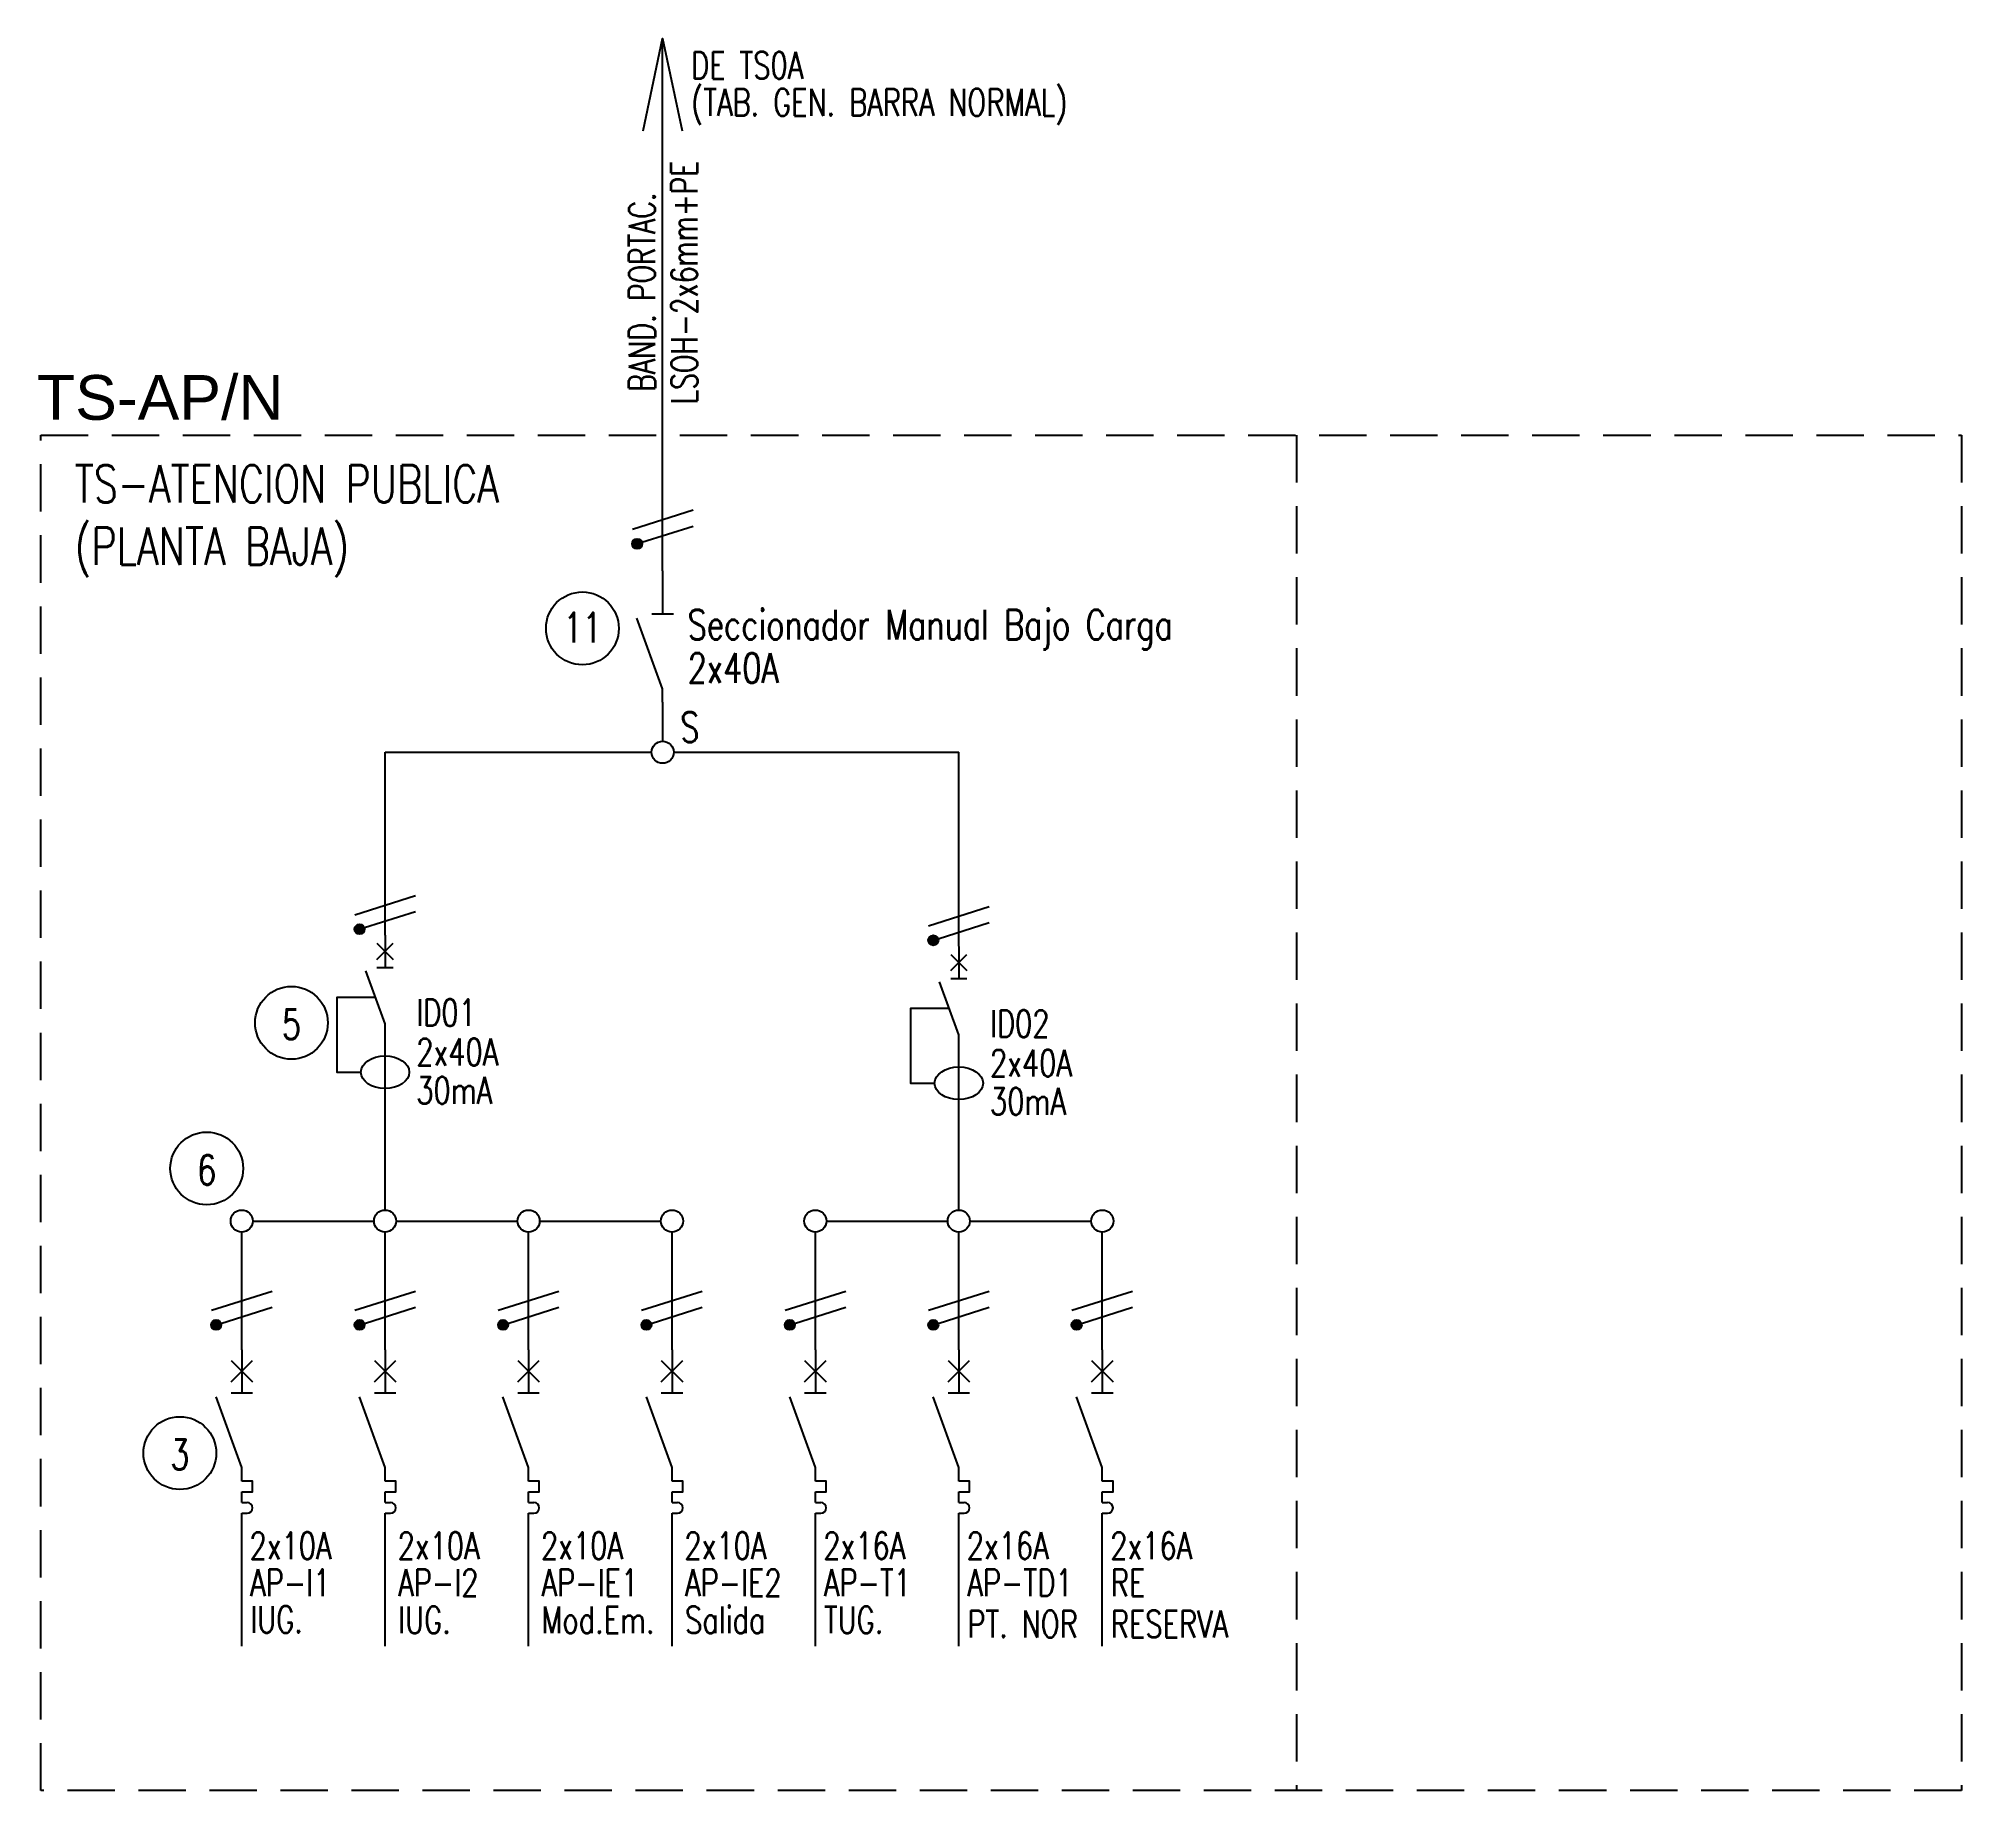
# Model space of a CAD drawing. Extents: x 3578.7 to 3591.6, y 1394.2 to 1406.
import ezdxf
from ezdxf.enums import TextEntityAlignment as Align

# ---------------------------------------------------------------- set-up
doc = ezdxf.new("R2010")
doc.units = 0
doc.linetypes.add('OCJ-ESQUEMAS UNIFILARES-CORREGIDOS IDO-REV.br$0$DASHED', pattern=[19.05, 12.7, -6.35])
for name, color, linetype in [('OCJ-ESQUEMAS UNIFILARES-CORREGIDOS IDO-REV.br$0$00-IE-CABLES', 10, 'Continuous'), ('OCJ-ESQUEMAS UNIFILARES-CORREGIDOS IDO-REV.br$0$01-ELE-APARATOS', 170, 'Continuous'), ('OCJ-ESQUEMAS UNIFILARES-CORREGIDOS IDO-REV.br$0$ELECTRIC', 4, 'Continuous'), ('OCJ-ESQUEMAS UNIFILARES-CORREGIDOS IDO-REV.br$0$TEXTO', 7, 'Continuous')]:
    doc.layers.add(name, color=color, linetype=linetype)
doc.styles.add('OCJ-ESQUEMAS UNIFILARES-CORREGIDOS IDO-REV.br$0$ARIAL', font='Arial.ttf', dxfattribs={"height": 0.2})
doc.styles.add('OCJ-ESQUEMAS UNIFILARES-CORREGIDOS IDO-REV.br$0$Electricidad', font='ROMANS.SHX', dxfattribs={"width": 0.75, "height": 0.175})

# ---------------------------------------------------------------- blocks, each defined once
blk = doc.blocks.new('OCJ-ESQUEMAS UNIFILARES-CORREGIDOS IDO-REV.br$0$Unif-Interruptor-Dif')
for points in [[(0, 0.177), (0, -0.093)], [(-0.068, 0.11), (0.068, -0.025)], [(-0.068, -0.025), (0.068, 0.11)], [(0, -0.565), (-0.162, -0.121)], [(-0.068, -0.093), (0.068, -0.093)], [(-0.081, -0.343), (-0.405, -0.343), (-0.405, -0.97), (-0.202, -0.97)], [(0, -1.308), (0, -0.565)]]:
    blk.add_lwpolyline(points)
blk.add_ellipse((0, -0.97), major_axis=(0.203, 0), ratio=0.670814)
blk = doc.blocks.new('OCJ-ESQUEMAS UNIFILARES-CORREGIDOS IDO-REV.br$0$Unif-Interruptor-Term')
for p, q in [((0, -1.013), (0.045, -1.013)), ((0, -1.103), (0.045, -1.103))]:
    blk.add_line(p, q)
for points in [[(-0.09, 0.177), (0.09, -0.003)], [(-0.09, -0.003), (0.09, 0.177)], [(0, 0.267), (0, -0.093)], [(0, -0.72), (-0.215, -0.128)], [(-0.09, -0.093), (0.09, -0.093)], [(0, -0.833), (0, -0.72)], [(0, -0.923), (0.09, -0.923), (0.09, -0.833), (0, -0.833)], [(0, -1.013), (0, -0.923)], [(0, -1.215), (0, -1.103)]]:
    blk.add_lwpolyline(points)
blk.add_arc((0.045, -1.058), 0.045, 270, 90)
blk = doc.blocks.new('OCJ-ESQUEMAS UNIFILARES-CORREGIDOS IDO-REV.br$0$A$C7AFF483F')
for points in [[(0, 0.88), (0, 0.592)], [(0, 0.09), (-0.172, 0.564)], [(-0.072, 0.592), (0.072, 0.592)], [(0, 0), (0, 0.09)]]:
    blk.add_lwpolyline(points)

msp = doc.modelspace()

# ---------------------------------------------------------------- hatches: boundary and pattern name
at = {"layer": 'OCJ-ESQUEMAS UNIFILARES-CORREGIDOS IDO-REV.br$0$00-IE-CABLES'}
for points in [[(3582.724, 1402.575, 1), (3582.778, 1402.615, 1)], [(3580.863, 1399.992, 1), (3580.917, 1400.031, 1)], [(3584.709, 1399.917, 1), (3584.764, 1399.957, 1)], [(3579.901, 1397.339, 1), (3579.956, 1397.379, 1)], [(3580.863, 1397.339, 1), (3580.917, 1397.379, 1)], [(3581.824, 1397.339, 1), (3581.879, 1397.379, 1)], [(3582.786, 1397.339, 1), (3582.841, 1397.379, 1)], [(3583.748, 1397.339, 1), (3583.802, 1397.379, 1)], [(3584.709, 1397.339, 1), (3584.764, 1397.379, 1)], [(3585.671, 1397.339, 1), (3585.726, 1397.379, 1)]]:
    msp.add_hatch(color=256, dxfattribs=at).paths.add_polyline_path(points)

# ---------------------------------------------------------------- linework, layer by layer
for p, q in [((3582.922, 1402.413), (3582.922, 1405.982)), ((3582.922, 1401.533), (3582.922, 1401.272)), ((3581.061, 1399.971), (3581.061, 1401.198)), ((3581.061, 1401.198), (3582.848, 1401.198)), ((3582.996, 1401.198), (3584.908, 1401.198)), ((3584.908, 1399.897), (3584.908, 1401.198)), ((3581.061, 1398.129), (3581.061, 1398.931)), ((3584.908, 1398.129), (3584.908, 1398.857)), ((3580.174, 1398.055), (3580.987, 1398.055)), ((3581.135, 1398.055), (3581.949, 1398.055)), ((3582.097, 1398.055), (3582.911, 1398.055)), ((3584.02, 1398.055), (3584.834, 1398.055)), ((3584.982, 1398.055), (3585.796, 1398.055)), ((3580.1, 1397.193), (3580.1, 1397.981)), ((3581.061, 1397.193), (3581.061, 1397.981)), ((3582.023, 1397.193), (3582.023, 1397.981)), ((3582.985, 1397.193), (3582.985, 1397.981)), ((3583.946, 1397.193), (3583.946, 1397.981)), ((3584.908, 1397.193), (3584.908, 1397.981)), ((3585.87, 1397.193), (3585.87, 1397.981)), ((3580.1, 1395.205), (3580.1, 1396.007)), ((3581.061, 1395.205), (3581.061, 1396.007)), ((3582.023, 1395.205), (3582.023, 1396.007)), ((3582.985, 1395.205), (3582.985, 1396.007)), ((3583.946, 1395.205), (3583.946, 1396.007)), ((3584.908, 1395.205), (3584.908, 1396.007)), ((3585.87, 1395.205), (3585.87, 1396.007))]:
    msp.add_line(p, q, dxfattribs=at)
for points in [[(3582.791, 1405.364), (3582.922, 1405.982), (3583.053, 1405.364)], [(3582.719, 1402.693), (3583.126, 1402.822)], [(3582.783, 1402.605), (3583.126, 1402.714)], [(3580.858, 1400.109), (3581.265, 1400.238)], [(3580.922, 1400.022), (3581.265, 1400.13)], [(3584.705, 1400.035), (3585.112, 1400.164)], [(3584.769, 1399.947), (3585.112, 1400.056)], [(3579.896, 1397.457), (3580.303, 1397.586)], [(3580.858, 1397.457), (3581.265, 1397.586)], [(3581.819, 1397.457), (3582.226, 1397.586)], [(3582.781, 1397.457), (3583.188, 1397.586)], [(3583.743, 1397.457), (3584.15, 1397.586)], [(3584.705, 1397.457), (3585.112, 1397.586)], [(3585.666, 1397.457), (3586.073, 1397.586)], [(3579.96, 1397.369), (3580.303, 1397.478)], [(3580.922, 1397.369), (3581.265, 1397.478)], [(3581.884, 1397.369), (3582.226, 1397.478)], [(3582.846, 1397.369), (3583.188, 1397.478)], [(3583.807, 1397.369), (3584.15, 1397.478)], [(3584.769, 1397.369), (3585.112, 1397.478)], [(3585.731, 1397.369), (3586.073, 1397.478)]]:
    msp.add_lwpolyline(points, dxfattribs=at)
for centre, radius in [((3582.751, 1402.595), 0.0338), ((3582.922, 1401.198), 0.0741), ((3580.89, 1400.011), 0.0338), ((3584.737, 1399.937), 0.0338), ((3580.1, 1398.055), 0.0741), ((3581.061, 1398.055), 0.0741), ((3582.023, 1398.055), 0.0741), ((3582.023, 1398.055), 0.0741), ((3582.985, 1398.055), 0.0741), ((3582.985, 1398.055), 0.0741), ((3583.946, 1398.055), 0.0741), ((3584.908, 1398.055), 0.0741), ((3585.87, 1398.055), 0.0741), ((3579.928, 1397.359), 0.0338), ((3580.89, 1397.359), 0.0338), ((3581.852, 1397.359), 0.0338), ((3582.813, 1397.359), 0.0338), ((3583.775, 1397.359), 0.0338), ((3584.737, 1397.359), 0.0338), ((3585.698, 1397.359), 0.0338)]:
    msp.add_circle(centre, radius, dxfattribs=at)
at = {"layer": 'OCJ-ESQUEMAS UNIFILARES-CORREGIDOS IDO-REV.br$0$ELECTRIC', "linetype": 'OCJ-ESQUEMAS UNIFILARES-CORREGIDOS IDO-REV.br$0$DASHED', "ltscale": 0.025}
msp.add_lwpolyline([(3578.752, 1403.323), (3591.631, 1403.323), (3591.631, 1394.238), (3578.752, 1394.238)], close=True, dxfattribs=at)
msp.add_lwpolyline([(3587.173, 1403.323), (3587.173, 1394.238)], dxfattribs=at)
at = {"layer": 'OCJ-ESQUEMAS UNIFILARES-CORREGIDOS IDO-REV.br$0$TEXTO'}
for centre in [(3582.384, 1402.028), (3580.433, 1399.384), (3579.865, 1398.408), (3579.685, 1396.5)]:
    msp.add_circle(centre, 0.244, dxfattribs=at)

# ---------------------------------------------------------------- block references
at = {"layer": 'OCJ-ESQUEMAS UNIFILARES-CORREGIDOS IDO-REV.br$0$01-ELE-APARATOS'}
msp.add_blockref('OCJ-ESQUEMAS UNIFILARES-CORREGIDOS IDO-REV.br$0$A$C7AFF483F', (3582.922, 1401.533), dxfattribs=at)
at = {"layer": 'OCJ-ESQUEMAS UNIFILARES-CORREGIDOS IDO-REV.br$0$01-ELE-APARATOS', "xscale": 0.7999999999999546, "yscale": 0.7999999999999546, "zscale": 0.7999999999999546}
for name, p in [('OCJ-ESQUEMAS UNIFILARES-CORREGIDOS IDO-REV.br$0$Unif-Interruptor-Dif', (3581.061, 1399.829)), ('OCJ-ESQUEMAS UNIFILARES-CORREGIDOS IDO-REV.br$0$Unif-Interruptor-Dif', (3584.908, 1399.755)), ('OCJ-ESQUEMAS UNIFILARES-CORREGIDOS IDO-REV.br$0$Unif-Interruptor-Term', (3580.1, 1396.979)), ('OCJ-ESQUEMAS UNIFILARES-CORREGIDOS IDO-REV.br$0$Unif-Interruptor-Term', (3581.061, 1396.979)), ('OCJ-ESQUEMAS UNIFILARES-CORREGIDOS IDO-REV.br$0$Unif-Interruptor-Term', (3582.023, 1396.979)), ('OCJ-ESQUEMAS UNIFILARES-CORREGIDOS IDO-REV.br$0$Unif-Interruptor-Term', (3582.985, 1396.979)), ('OCJ-ESQUEMAS UNIFILARES-CORREGIDOS IDO-REV.br$0$Unif-Interruptor-Term', (3583.946, 1396.979)), ('OCJ-ESQUEMAS UNIFILARES-CORREGIDOS IDO-REV.br$0$Unif-Interruptor-Term', (3584.908, 1396.979)), ('OCJ-ESQUEMAS UNIFILARES-CORREGIDOS IDO-REV.br$0$Unif-Interruptor-Term', (3585.87, 1396.979))]:
    msp.add_blockref(name, p, dxfattribs=at)

# ---------------------------------------------------------------- texts
at = {"layer": 'OCJ-ESQUEMAS UNIFILARES-CORREGIDOS IDO-REV.br$0$TEXTO', "style": 'OCJ-ESQUEMAS UNIFILARES-CORREGIDOS IDO-REV.br$0$Electricidad', "width": 0.75}
for s, height, p in [('DE TS0A', 0.18, (3583.113, 1405.712)), ('(TAB. GEN. BARRA NORMAL)', 0.18, (3583.113, 1405.464)), ('TS-ATENCION PUBLICA', 0.25, (3578.98, 1402.872)), ('(PLANTA BAJA)', 0.25, (3578.98, 1402.455)), ('Seccionador Manual Bajo Carga', 0.2, (3583.09, 1401.953)), ('11', 0.2, (3582.256, 1401.934)), ('2x40A', 0.2, (3583.09, 1401.662)), ('S', 0.2, (3583.04, 1401.266)), ('5', 0.2, (3580.369, 1399.274)), ('ID01', 0.18, (3581.27, 1399.363)), ('ID02', 0.18, (3585.117, 1399.289)), ('2x40A', 0.18, (3581.27, 1399.099)), ('2x40A', 0.18, (3585.117, 1399.024)), ('30mA', 0.18, (3581.27, 1398.842)), ('30mA', 0.18, (3585.117, 1398.768)), ('6', 0.2, (3579.801, 1398.298)), ('3', 0.2, (3579.621, 1396.39)), ('2x10A', 0.18, (3580.152, 1395.789)), ('2x10A', 0.18, (3581.145, 1395.789)), ('2x10A', 0.18, (3582.106, 1395.789)), ('2x10A', 0.18, (3583.068, 1395.789)), ('2x16A', 0.18, (3583.999, 1395.789)), ('2x16A', 0.18, (3584.961, 1395.789)), ('2x16A', 0.18, (3585.923, 1395.789)), ('AP-I1', 0.18, (3580.156, 1395.541)), ('AP-I2', 0.18, (3581.149, 1395.541)), ('AP-IE1', 0.18, (3582.11, 1395.541)), ('AP-IE2', 0.18, (3583.072, 1395.541)), ('AP-T1', 0.18, (3584.003, 1395.541)), ('AP-TD1', 0.18, (3584.965, 1395.541)), ('RE', 0.18, (3585.927, 1395.541)), ('IUG.', 0.18, (3580.157, 1395.295)), ('IUG.', 0.18, (3581.149, 1395.292)), ('Mod.Em.', 0.18, (3582.11, 1395.292)), ('Salida', 0.18, (3583.072, 1395.292)), ('TUG.', 0.18, (3584.003, 1395.292)), ('PT. NOR', 0.18, (3584.965, 1395.264)), ('RESERVA', 0.18, (3585.927, 1395.264))]:
    msp.add_text(s, height=height, dxfattribs=at).set_placement(p)
for s, p in [('LSOH-2x6mm+PE', (3583.155, 1404.347)), ('BAND. PORTAC.', (3582.871, 1404.282))]:
    msp.add_text(s, height=0.175, rotation=90, dxfattribs=at).set_placement(p, align=Align.CENTER)
at = {"layer": 'OCJ-ESQUEMAS UNIFILARES-CORREGIDOS IDO-REV.br$0$TEXTO', "style": 'OCJ-ESQUEMAS UNIFILARES-CORREGIDOS IDO-REV.br$0$ARIAL'}
msp.add_text('TS-AP/N', height=0.3, dxfattribs=at).set_placement((3578.727, 1403.426))

doc.saveas('drawing.dxf')
